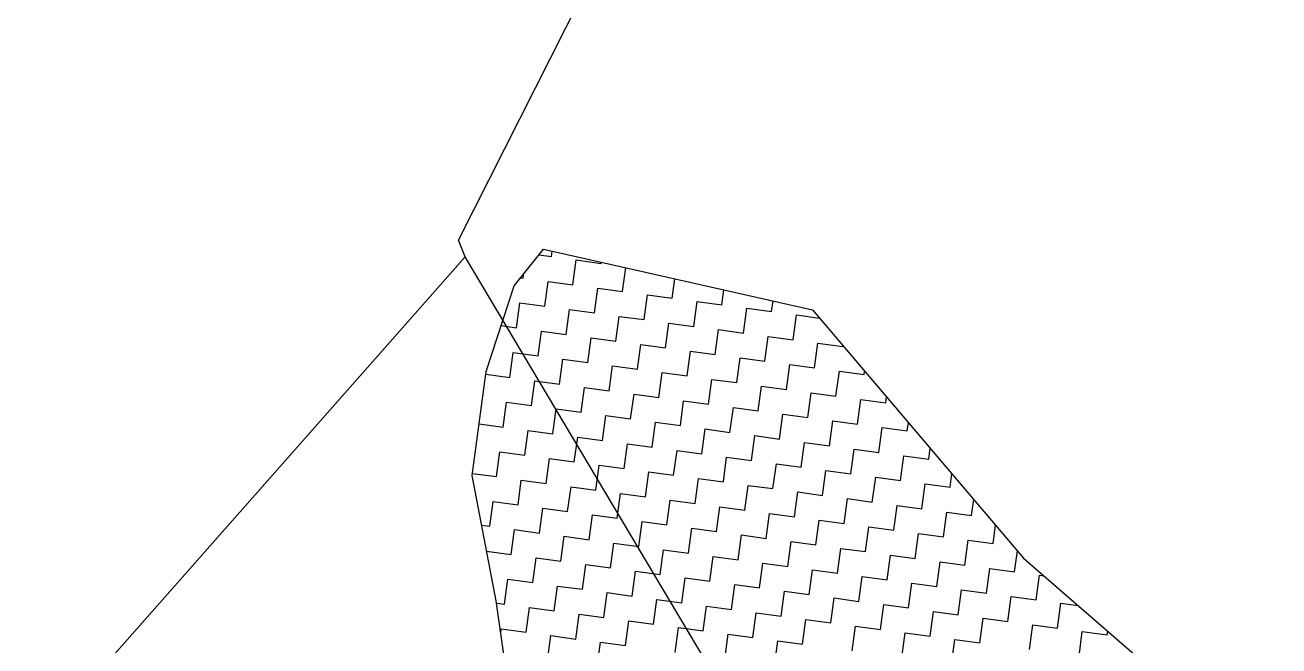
# Model space of a CAD drawing. Header units: metres. Extents: x 291974 to 293244, y 2020596 to 2023640.
# Drawn here: x 292293.3 to 292418.4, y 2021943.3 to 2022005.3 of the extents above; entities that cross this region are included whole.
import ezdxf

# ---------------------------------------------------------------- set-up
doc = ezdxf.new("R2010")
doc.units = ezdxf.units.M
doc.header["$MEASUREMENT"] = 0
for name, color, linetype in [('POLY_HATCH', 12, 'Continuous'), ('POLY_PARCEL', 6, 'Continuous'), ('V_BOUND_LINE', 7, 'Continuous')]:
    doc.layers.add(name, color=color, linetype=linetype)

msp = doc.modelspace()

# ---------------------------------------------------------------- linework, layer by layer
at = {"layer": 'POLY_HATCH'}
for p, q in [((292342.09, 2021979.29), (292345.02, 2021982.96)), ((292345.02, 2021982.96), (292371.86, 2021976.9)), ((292339.31, 2021970.72), (292342.09, 2021979.29)), ((292371.86, 2021976.9), (292392.92, 2021952.11)), ((292337.91, 2021960.34), (292339.31, 2021970.72)), ((292340.29, 2021947.83), (292337.91, 2021960.34)), ((292392.92, 2021952.11), (292418.41, 2021929.98)), ((292341.13, 2021942.02), (292340.29, 2021947.83))]:
    msp.add_line(p, q, dxfattribs=at)
at = {"layer": 'POLY_HATCH', "linetype": 'Continuous'}
for p, q in [((292344.55, 2021982.37), (292345.82, 2021982.2)), ((292345.82, 2021982.2), (292345.89, 2021982.76)), ((292347.96, 2021979.39), (292348.3, 2021981.87)), ((292348.3, 2021981.87), (292350.77, 2021981.53)), ((292350.77, 2021981.53), (292350.79, 2021981.66)), ((292352.92, 2021978.72), (292353.24, 2021981.1)), ((292342.73, 2021980.09), (292343.01, 2021980.06)), ((292343.01, 2021980.06), (292343.07, 2021980.51)), ((292357.87, 2021978.05), (292358.13, 2021980)), ((292345.15, 2021977.24), (292345.48, 2021979.72)), ((292345.48, 2021979.72), (292347.96, 2021979.39)), ((292350.11, 2021976.58), (292350.44, 2021979.05)), ((292350.44, 2021979.05), (292352.92, 2021978.72)), ((292362.83, 2021977.38), (292363.03, 2021978.9)), ((292342.34, 2021975.1), (292342.67, 2021977.58)), ((292342.67, 2021977.58), (292345.15, 2021977.24)), ((292355.06, 2021975.91), (292355.39, 2021978.39)), ((292355.39, 2021978.39), (292357.87, 2021978.05)), ((292360.02, 2021975.24), (292360.35, 2021977.72)), ((292360.35, 2021977.72), (292362.83, 2021977.38)), ((292367.78, 2021976.72), (292367.93, 2021977.79)), ((292347.29, 2021974.43), (292347.63, 2021976.91)), ((292347.63, 2021976.91), (292350.11, 2021976.58)), ((292352.25, 2021973.77), (292352.58, 2021976.24)), ((292352.58, 2021976.24), (292355.06, 2021975.91)), ((292364.97, 2021974.57), (292365.3, 2021977.05)), ((292365.3, 2021977.05), (292367.78, 2021976.72)), ((292369.93, 2021973.91), (292370.26, 2021976.38)), ((292370.26, 2021976.38), (292372.57, 2021976.07)), ((292340.8, 2021975.31), (292342.34, 2021975.1)), ((292357.2, 2021973.1), (292357.54, 2021975.57)), ((292357.54, 2021975.57), (292360.02, 2021975.24)), ((292362.16, 2021972.43), (292362.49, 2021974.91)), ((292362.49, 2021974.91), (292364.97, 2021974.57)), ((292344.48, 2021972.29), (292344.82, 2021974.77)), ((292344.82, 2021974.77), (292347.29, 2021974.43)), ((292349.44, 2021971.62), (292349.77, 2021974.1)), ((292349.77, 2021974.1), (292352.25, 2021973.77)), ((292367.11, 2021971.76), (292367.45, 2021974.24)), ((292367.45, 2021974.24), (292369.93, 2021973.91)), ((292372.07, 2021971.09), (292372.4, 2021973.57)), ((292372.4, 2021973.57), (292374.88, 2021973.24)), ((292341.67, 2021970.15), (292342, 2021972.62)), ((292342, 2021972.62), (292344.48, 2021972.29)), ((292354.39, 2021970.95), (292354.73, 2021973.43)), ((292354.73, 2021973.43), (292357.2, 2021973.1)), ((292359.35, 2021970.29), (292359.68, 2021972.76)), ((292359.68, 2021972.76), (292362.16, 2021972.43)), ((292374.88, 2021973.24), (292374.89, 2021973.33)), ((292346.63, 2021969.48), (292346.96, 2021971.96)), ((292346.96, 2021971.96), (292349.44, 2021971.62)), ((292351.58, 2021968.81), (292351.91, 2021971.29)), ((292351.91, 2021971.29), (292354.39, 2021970.95)), ((292364.3, 2021969.62), (292364.64, 2021972.1)), ((292364.64, 2021972.1), (292367.11, 2021971.76)), ((292369.26, 2021968.95), (292369.59, 2021971.43)), ((292369.59, 2021971.43), (292372.07, 2021971.09)), ((292339.27, 2021970.47), (292341.67, 2021970.15)), ((292343.81, 2021967.33), (292344.15, 2021969.81)), ((292344.15, 2021969.81), (292346.63, 2021969.48)), ((292356.54, 2021968.14), (292356.87, 2021970.62)), ((292356.87, 2021970.62), (292359.35, 2021970.29)), ((292361.49, 2021967.47), (292361.83, 2021969.95)), ((292361.83, 2021969.95), (292364.3, 2021969.62)), ((292374.21, 2021968.28), (292374.55, 2021970.76)), ((292374.55, 2021970.76), (292377.02, 2021970.43)), ((292377.02, 2021970.43), (292377.07, 2021970.77)), ((292348.77, 2021966.67), (292349.1, 2021969.14)), ((292349.1, 2021969.14), (292351.58, 2021968.81)), ((292366.45, 2021966.81), (292366.78, 2021969.28)), ((292366.78, 2021969.28), (292369.26, 2021968.95)), ((292371.4, 2021966.14), (292371.74, 2021968.62)), ((292371.74, 2021968.62), (292374.21, 2021968.28)), ((292341, 2021965.19), (292341.34, 2021967.67)), ((292341.34, 2021967.67), (292343.81, 2021967.33)), ((292353.72, 2021966), (292354.06, 2021968.48)), ((292354.06, 2021968.48), (292356.54, 2021968.14)), ((292358.68, 2021965.33), (292359.01, 2021967.81)), ((292359.01, 2021967.81), (292361.49, 2021967.47)), ((292376.36, 2021965.47), (292376.69, 2021967.95)), ((292376.69, 2021967.95), (292379.17, 2021967.61)), ((292379.17, 2021967.61), (292379.25, 2021968.21)), ((292345.96, 2021964.52), (292346.29, 2021967)), ((292346.29, 2021967), (292348.77, 2021966.67)), ((292350.91, 2021963.85), (292351.25, 2021966.33)), ((292351.25, 2021966.33), (292353.72, 2021966)), ((292363.63, 2021964.66), (292363.97, 2021967.14)), ((292363.97, 2021967.14), (292366.45, 2021966.81)), ((292368.59, 2021963.99), (292368.92, 2021966.47)), ((292368.92, 2021966.47), (292371.4, 2021966.14)), ((292338.6, 2021965.51), (292341, 2021965.19)), ((292343.15, 2021962.38), (292343.48, 2021964.86)), ((292343.48, 2021964.86), (292345.96, 2021964.52)), ((292355.87, 2021963.19), (292356.2, 2021965.66)), ((292356.2, 2021965.66), (292358.68, 2021965.33)), ((292360.82, 2021962.52), (292361.16, 2021965)), ((292361.16, 2021965), (292363.63, 2021964.66)), ((292373.55, 2021963.33), (292373.88, 2021965.8)), ((292373.88, 2021965.8), (292376.36, 2021965.47)), ((292378.5, 2021962.66), (292378.83, 2021965.14)), ((292378.83, 2021965.14), (292381.31, 2021964.8)), ((292381.31, 2021964.8), (292381.43, 2021965.65)), ((292348.1, 2021961.71), (292348.44, 2021964.19)), ((292348.44, 2021964.19), (292350.91, 2021963.85)), ((292365.78, 2021961.85), (292366.11, 2021964.33)), ((292366.11, 2021964.33), (292368.59, 2021963.99)), ((292370.73, 2021961.18), (292371.07, 2021963.66)), ((292371.07, 2021963.66), (292373.55, 2021963.33)), ((292340.33, 2021960.24), (292340.67, 2021962.71)), ((292340.67, 2021962.71), (292343.15, 2021962.38)), ((292353.06, 2021961.04), (292353.39, 2021963.52)), ((292353.39, 2021963.52), (292355.87, 2021963.19)), ((292358.01, 2021960.38), (292358.35, 2021962.85)), ((292358.35, 2021962.85), (292360.82, 2021962.52)), ((292375.69, 2021960.52), (292376.02, 2021962.99)), ((292376.02, 2021962.99), (292378.5, 2021962.66)), ((292380.64, 2021959.85), (292380.98, 2021962.33)), ((292380.98, 2021962.33), (292383.46, 2021961.99)), ((292383.46, 2021961.99), (292383.6, 2021963.08)), ((292345.29, 2021959.57), (292345.62, 2021962.05)), ((292345.62, 2021962.05), (292348.1, 2021961.71)), ((292350.25, 2021958.9), (292350.58, 2021961.38)), ((292350.58, 2021961.38), (292353.06, 2021961.04)), ((292362.97, 2021959.71), (292363.3, 2021962.19)), ((292363.3, 2021962.19), (292365.78, 2021961.85)), ((292367.92, 2021959.04), (292368.26, 2021961.52)), ((292368.26, 2021961.52), (292370.73, 2021961.18)), ((292337.94, 2021960.56), (292340.33, 2021960.24)), ((292342.48, 2021957.42), (292342.81, 2021959.9)), ((292342.81, 2021959.9), (292345.29, 2021959.57)), ((292355.2, 2021958.23), (292355.53, 2021960.71)), ((292355.53, 2021960.71), (292358.01, 2021960.38)), ((292360.16, 2021957.56), (292360.49, 2021960.04)), ((292360.49, 2021960.04), (292362.97, 2021959.71)), ((292372.88, 2021958.37), (292373.21, 2021960.85)), ((292373.21, 2021960.85), (292375.69, 2021960.52)), ((292377.83, 2021957.7), (292378.17, 2021960.18)), ((292378.17, 2021960.18), (292380.64, 2021959.85)), ((292385.6, 2021959.18), (292385.78, 2021960.52)), ((292347.43, 2021956.76), (292347.77, 2021959.23)), ((292347.77, 2021959.23), (292350.25, 2021958.9)), ((292352.39, 2021956.09), (292352.72, 2021958.57)), ((292352.72, 2021958.57), (292355.2, 2021958.23)), ((292365.11, 2021956.9), (292365.44, 2021959.37)), ((292365.44, 2021959.37), (292367.92, 2021959.04)), ((292370.07, 2021956.23), (292370.4, 2021958.71)), ((292370.4, 2021958.71), (292372.88, 2021958.37)), ((292382.79, 2021957.04), (292383.12, 2021959.51)), ((292383.12, 2021959.51), (292385.6, 2021959.18)), ((292339.67, 2021955.28), (292340, 2021957.76)), ((292340, 2021957.76), (292342.48, 2021957.42)), ((292357.34, 2021955.42), (292357.68, 2021957.9)), ((292357.68, 2021957.9), (292360.16, 2021957.56)), ((292375.02, 2021955.56), (292375.35, 2021958.04)), ((292375.35, 2021958.04), (292377.83, 2021957.7)), ((292379.98, 2021954.89), (292380.31, 2021957.37)), ((292380.31, 2021957.37), (292382.79, 2021957.04)), ((292387.74, 2021956.37), (292387.96, 2021957.96)), ((292344.62, 2021954.61), (292344.96, 2021957.09)), ((292344.96, 2021957.09), (292347.43, 2021956.76)), ((292349.58, 2021953.94), (292349.91, 2021956.42)), ((292349.91, 2021956.42), (292352.39, 2021956.09)), ((292362.3, 2021954.75), (292362.63, 2021957.23)), ((292362.63, 2021957.23), (292365.11, 2021956.9)), ((292367.25, 2021954.08), (292367.59, 2021956.56)), ((292367.59, 2021956.56), (292370.07, 2021956.23)), ((292384.93, 2021954.22), (292385.26, 2021956.7)), ((292385.26, 2021956.7), (292387.74, 2021956.37)), ((292338.85, 2021955.39), (292339.67, 2021955.28)), ((292341.81, 2021952.47), (292342.14, 2021954.95)), ((292342.14, 2021954.95), (292344.62, 2021954.61)), ((292354.53, 2021953.28), (292354.87, 2021955.75)), ((292354.87, 2021955.75), (292357.34, 2021955.42)), ((292359.49, 2021952.61), (292359.82, 2021955.09)), ((292359.82, 2021955.09), (292362.3, 2021954.75)), ((292372.21, 2021953.42), (292372.54, 2021955.89)), ((292372.54, 2021955.89), (292375.02, 2021955.56)), ((292377.16, 2021952.75), (292377.5, 2021955.23)), ((292377.5, 2021955.23), (292379.98, 2021954.89)), ((292389.89, 2021953.56), (292390.13, 2021955.4)), ((292346.77, 2021951.8), (292347.1, 2021954.28)), ((292347.1, 2021954.28), (292349.58, 2021953.94)), ((292351.72, 2021951.13), (292352.05, 2021953.61)), ((292352.05, 2021953.61), (292354.53, 2021953.28)), ((292364.44, 2021951.94), (292364.78, 2021954.42)), ((292364.78, 2021954.42), (292367.25, 2021954.08)), ((292369.4, 2021951.27), (292369.73, 2021953.75)), ((292369.73, 2021953.75), (292372.21, 2021953.42)), ((292382.12, 2021952.08), (292382.45, 2021954.56)), ((292382.45, 2021954.56), (292384.93, 2021954.22)), ((292387.07, 2021951.41), (292387.41, 2021953.89)), ((292387.41, 2021953.89), (292389.89, 2021953.56)), ((292339.34, 2021952.8), (292341.81, 2021952.47)), ((292356.68, 2021950.47), (292357.01, 2021952.94)), ((292357.01, 2021952.94), (292359.49, 2021952.61)), ((292361.63, 2021949.8), (292361.97, 2021952.27)), ((292361.97, 2021952.27), (292364.44, 2021951.94)), ((292374.35, 2021950.61), (292374.69, 2021953.08)), ((292374.69, 2021953.08), (292377.16, 2021952.75)), ((292379.31, 2021949.94), (292379.64, 2021952.41)), ((292379.64, 2021952.41), (292382.12, 2021952.08)), ((292392.03, 2021950.75), (292392.31, 2021952.83)), ((292343.95, 2021949.66), (292344.29, 2021952.13)), ((292344.29, 2021952.13), (292346.77, 2021951.8)), ((292348.91, 2021948.99), (292349.24, 2021951.47)), ((292349.24, 2021951.47), (292351.72, 2021951.13)), ((292366.59, 2021949.13), (292366.92, 2021951.61)), ((292366.92, 2021951.61), (292369.4, 2021951.27)), ((292384.26, 2021949.27), (292384.6, 2021951.75)), ((292384.6, 2021951.75), (292387.07, 2021951.41)), ((292389.22, 2021948.6), (292389.55, 2021951.08)), ((292389.55, 2021951.08), (292392.03, 2021950.75)), ((292341.14, 2021947.51), (292341.48, 2021949.99)), ((292341.48, 2021949.99), (292343.95, 2021949.66)), ((292353.86, 2021948.32), (292354.2, 2021950.8)), ((292354.2, 2021950.8), (292356.68, 2021950.47)), ((292358.82, 2021947.65), (292359.15, 2021950.13)), ((292359.15, 2021950.13), (292361.63, 2021949.8)), ((292371.54, 2021948.46), (292371.88, 2021950.94)), ((292371.88, 2021950.94), (292374.35, 2021950.61)), ((292376.5, 2021947.79), (292376.83, 2021950.27)), ((292376.83, 2021950.27), (292379.31, 2021949.94)), ((292394.17, 2021947.93), (292394.51, 2021950.41)), ((292394.51, 2021950.41), (292394.95, 2021950.35)), ((292346.1, 2021946.85), (292346.43, 2021949.32)), ((292346.43, 2021949.32), (292348.91, 2021948.99)), ((292351.05, 2021946.18), (292351.39, 2021948.66)), ((292351.39, 2021948.66), (292353.86, 2021948.32)), ((292363.77, 2021946.99), (292364.11, 2021949.46)), ((292364.11, 2021949.46), (292366.59, 2021949.13)), ((292368.73, 2021946.32), (292369.06, 2021948.8)), ((292369.06, 2021948.8), (292371.54, 2021948.46)), ((292381.45, 2021947.13), (292381.79, 2021949.6)), ((292381.79, 2021949.6), (292384.26, 2021949.27)), ((292386.41, 2021946.46), (292386.74, 2021948.94)), ((292386.74, 2021948.94), (292389.22, 2021948.6)), ((292340.32, 2021947.62), (292341.14, 2021947.51)), ((292356.01, 2021945.51), (292356.34, 2021947.99)), ((292356.34, 2021947.99), (292358.82, 2021947.65)), ((292360.96, 2021944.84), (292361.3, 2021947.32)), ((292361.3, 2021947.32), (292363.77, 2021946.99)), ((292373.68, 2021945.65), (292374.02, 2021948.13)), ((292374.02, 2021948.13), (292376.5, 2021947.79)), ((292378.64, 2021944.98), (292378.97, 2021947.46)), ((292378.97, 2021947.46), (292381.45, 2021947.13)), ((292391.36, 2021945.79), (292391.7, 2021948.27)), ((292391.7, 2021948.27), (292394.17, 2021947.93)), ((292396.32, 2021945.12), (292396.65, 2021947.6)), ((292396.65, 2021947.6), (292398.39, 2021947.37)), ((292343.29, 2021944.7), (292343.62, 2021947.18)), ((292343.62, 2021947.18), (292346.1, 2021946.85)), ((292348.24, 2021944.03), (292348.58, 2021946.51)), ((292348.58, 2021946.51), (292351.05, 2021946.18)), ((292365.92, 2021944.17), (292366.25, 2021946.65)), ((292366.25, 2021946.65), (292368.73, 2021946.32)), ((292383.6, 2021944.31), (292383.93, 2021946.79)), ((292383.93, 2021946.79), (292386.41, 2021946.46)), ((292388.55, 2021943.65), (292388.88, 2021946.12)), ((292388.88, 2021946.12), (292391.36, 2021945.79)), ((292340.75, 2021944.63), (292340.81, 2021945.04)), ((292340.81, 2021945.04), (292343.29, 2021944.7)), ((292353.2, 2021943.37), (292353.53, 2021945.84)), ((292353.53, 2021945.84), (292356.01, 2021945.51)), ((292358.15, 2021942.7), (292358.49, 2021945.18)), ((292358.49, 2021945.18), (292360.96, 2021944.84)), ((292370.87, 2021943.51), (292371.21, 2021945.98)), ((292371.21, 2021945.98), (292373.68, 2021945.65)), ((292375.83, 2021942.84), (292376.16, 2021945.32)), ((292376.16, 2021945.32), (292378.64, 2021944.98)), ((292393.51, 2021942.98), (292393.84, 2021945.46)), ((292393.84, 2021945.46), (292396.32, 2021945.12)), ((292398.46, 2021942.31), (292398.79, 2021944.79)), ((292398.79, 2021944.79), (292401.27, 2021944.45)), ((292401.27, 2021944.45), (292401.32, 2021944.82)), ((292345.43, 2021941.89), (292345.76, 2021944.37)), ((292345.76, 2021944.37), (292348.24, 2021944.03)), ((292350.39, 2021941.22), (292350.72, 2021943.7)), ((292350.72, 2021943.7), (292353.2, 2021943.37)), ((292363.11, 2021942.03), (292363.44, 2021944.51)), ((292363.44, 2021944.51), (292365.92, 2021944.17)), ((292368.06, 2021941.36), (292368.4, 2021943.84)), ((292368.4, 2021943.84), (292370.87, 2021943.51)), ((292380.78, 2021942.17), (292381.12, 2021944.65)), ((292381.12, 2021944.65), (292383.6, 2021944.31)), ((292385.74, 2021941.5), (292386.07, 2021943.98)), ((292386.07, 2021943.98), (292388.55, 2021943.65))]:
    msp.add_line(p, q, dxfattribs=at)
at = {"layer": 'POLY_PARCEL'}
msp.add_line((292396.24, 2021882.99), (292337.21, 2021982.17), dxfattribs=at)
at = {"layer": 'V_BOUND_LINE'}
for p, q in [((292336.53, 2021983.85), (292354.13, 2022018.62)), ((292337.21, 2021982.17), (292336.53, 2021983.85)), ((292286.92, 2021925.2), (292337.21, 2021982.17))]:
    msp.add_line(p, q, dxfattribs=at)

doc.saveas('drawing.dxf')
